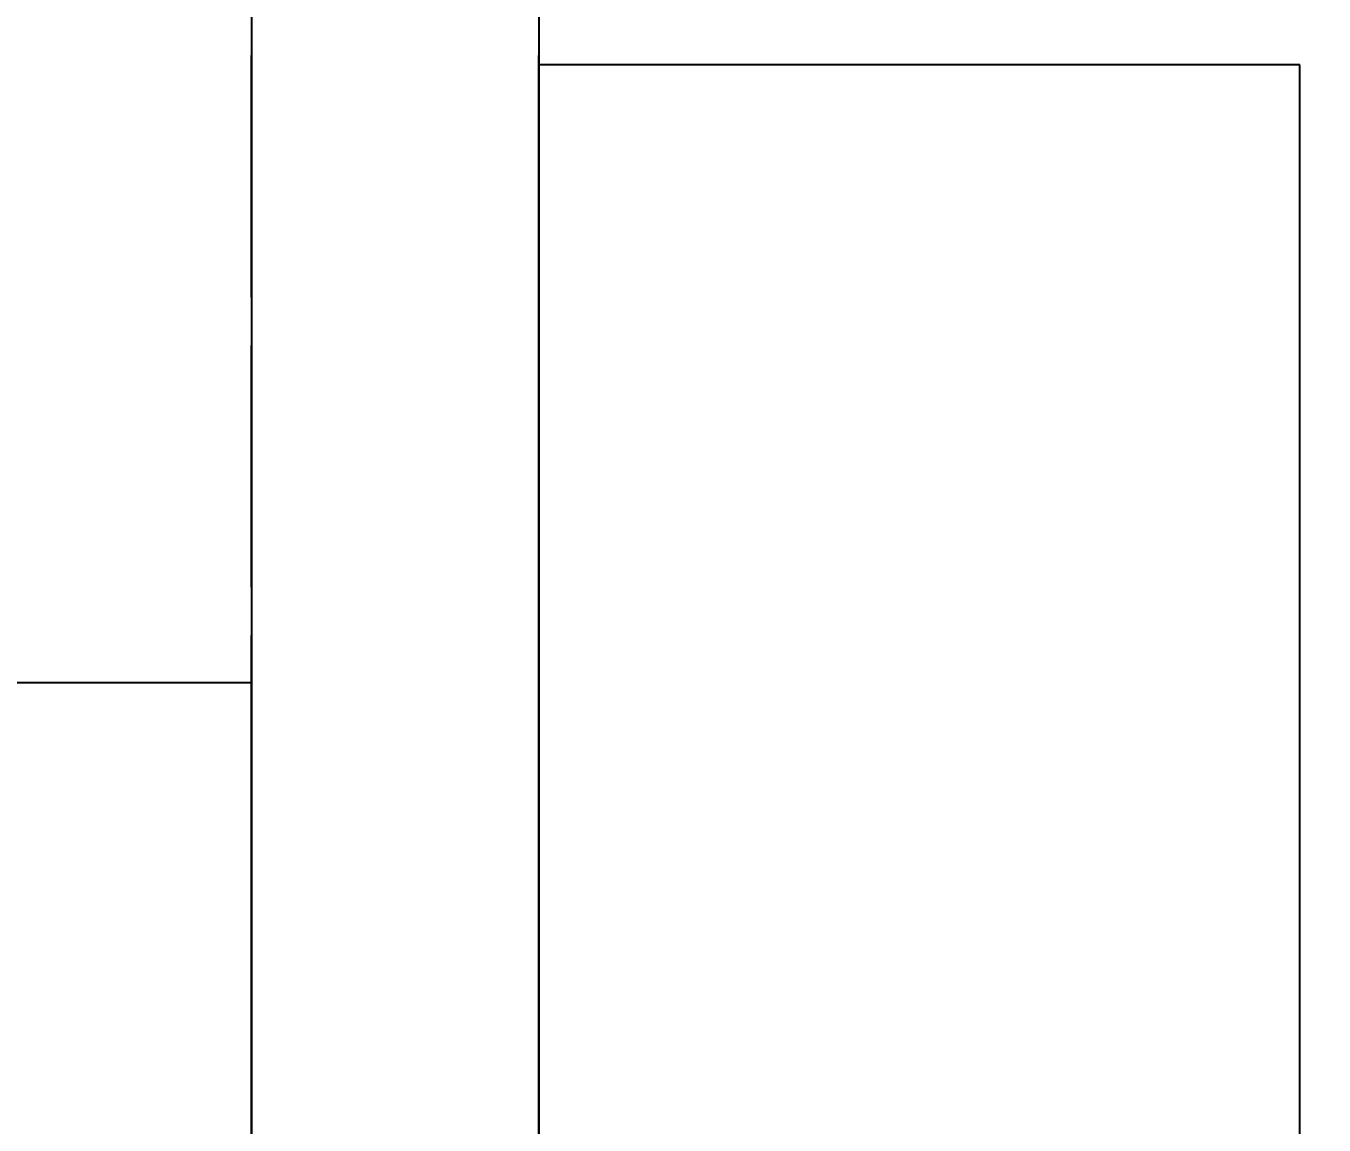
# Model space of a CAD drawing. Header units: millimetres. Extents: x -13 to 276, y -50 to 157.
# Drawn here: x 139.69 to 146.51, y 18.82 to 24.6 of the extents above; entities that cross this region are included whole.
import ezdxf

# ---------------------------------------------------------------- set-up
doc = ezdxf.new("R2010")
doc.units = ezdxf.units.MM
doc.linetypes.add('DASHED', pattern=[1.524, 1.27, -0.254])
for name, color, linetype in [('DIMS', 3, 'CONTINUOUS'), ('HIDDEN', 8, 'DASHED'), ('VISIBLE', 7, 'CONTINUOUS')]:
    doc.layers.add(name, color=color, linetype=linetype)
doc.styles.add('OpenSansCondensed-Light', font='OpenSansCondensed-Light.ttf')
doc.dimstyles.new('EZDXF', dxfattribs={"dimtxt": 0.25, "dimasz": 0.175, "dimexe": 0.375, "dimexo": 0.125, "dimgap": 0.1, "dimtad": 1, "dimlfac": 100, "dimzin": 12, "dimdsep": 46, "dimtxsty": 'OpenSansCondensed-Light', "dimblk": 'ARCHTICK', "dimcen": 2.5, "dimazin": 3, "dimtfac": 0.5, "dimtmove": 2, "dimatfit": 3})

# ---------------------------------------------------------------- blocks, each defined once
blk = doc.blocks.new('_ARCHTICK')
at = {"color": 0, "linetype": 'BYBLOCK', "const_width": 0.15}
blk.add_lwpolyline([(-0.5, -0.5), (0.5, 0.5)], dxfattribs=at)

msp = doc.modelspace()

# ---------------------------------------------------------------- linework, layer by layer
at = {"layer": 'HIDDEN'}
for points in [[(140.875, -48.455), (140.875, 57.045)], [(142.385, -48.455), (142.385, 57.045)], [(142.385, 6.895), (142.385, 24.395)], [(146.385, 24.395), (142.385, 24.395)], [(142.385, 6.895), (142.385, 24.395)], [(146.385, 6.895), (146.385, 24.395)], [(140.875, 18.78786), (140.875, 18.87516), (140.875, 18.96246), (140.875, 19.04976), (140.875, 19.13706), (140.875, 19.22437), (140.875, 19.31167), (140.875, 19.39897), (140.875, 19.48627), (140.875, 19.57357), (140.875, 19.66087), (140.875, 19.74817), (140.875, 19.83548), (140.875, 19.92278), (140.875, 20.01008), (140.875, 20.09738), (140.875, 20.18468), (140.875, 20.27198), (140.875, 20.35929), (140.875, 20.44659), (140.875, 20.53389), (140.875, 20.62119), (140.875, 20.70849), (140.875, 20.79579), (140.875, 20.8831), (140.875, 20.9704), (140.875, 21.0577), (140.875, 21.145)], [(140.875, 21.145), (140.875, 20.9704), (140.875, 20.79579), (140.875, 20.62119), (140.875, 20.44659), (140.875, 20.27198), (140.875, 20.09738), (140.875, 19.92278), (140.875, 19.74817), (140.875, 19.57357), (140.875, 19.39897), (140.875, 19.22437), (140.875, 19.04976), (140.875, 18.87516), (140.875, 18.70056)]]:
    msp.add_lwpolyline(points, dxfattribs=at)
at = {"layer": 'VISIBLE'}
for points in [[(140.875, 57.045), (140.875, -48.455)], [(142.385, 57.045), (142.385, -48.455)], [(146.385, 24.395), (142.385, 24.395)], [(146.385, 6.895), (146.385, 24.395)], [(140.875, 21.145), (139.375, 21.145)]]:
    msp.add_lwpolyline(points, dxfattribs=at)

# ---------------------------------------------------------------- dimensions: what is measured, and where the dimension line sits
at = {"layer": 'DIMS'}
msp.add_linear_dim(base=(150.385, 58.045), p1=(142.385, 58.045), p2=(142.385, -49.455), angle=90, dimstyle='EZDXF', override={"dimtxt": 1.6, "dimasz": 1, "dimexe": 0.6, "dimexo": 0.5, "dimdec": 2}, dxfattribs=at).render()

doc.saveas('drawing.dxf')
